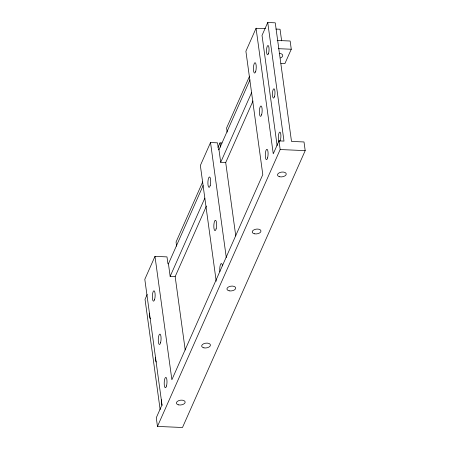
<?xml version="1.0" encoding="UTF-8"?>
<svg xmlns="http://www.w3.org/2000/svg" width="450" height="450" viewBox="0 0 450 450"><rect width="100%" height="100%" fill="white"/><g stroke="black" fill="none" stroke-linecap="round" stroke-linejoin="round"><path stroke-width="0.67" d="M203.124 185.569L168.441 263.835L167.94 263.812L166.989 256.888L154.98 256.371L144.804 279.326L162 404.848L156.279 417.763L157.466 426.42L182.486 427.5L305.196 150.621L304.009 141.964L291.499 141.424L275.254 22.826L267.744 22.5L262.024 35.409L277.127 145.688M265.41 28.671L256.067 28.271L245.897 51.221L262.794 174.583L171.877 379.733L154.98 256.371M249.975 79.858L218.981 149.788L218.481 149.766L217.536 142.841L210.527 142.537L200.357 165.487L216.208 281.227M147.218 294.457L145.035 299.379L160.144 409.657M202.697 181.896L176.051 242.01L176.625 246.184M218.002 147.358L219.988 142.881L222.024 142.971M249.559 76.157L226.597 127.963L227.171 132.131M206.438 206.038L175.162 276.604L170.156 276.39L204.846 198.124M253.001 100.969L225.709 162.557L220.703 162.338L251.696 92.413M277.178 40.449L290.143 41.012L291.268 49.236L284.912 63.585L280.907 63.411M267.744 22.5L283.989 141.103L278.989 140.884L273.262 153.799L256.067 28.271M157.466 426.42L280.17 149.541L278.989 140.884M275.968 29.064L280.041 29.239L281.632 40.86M278.303 48.679L291.268 49.236M280.17 149.541L305.196 150.621M225.709 162.557L235.766 235.969M219.988 142.881L220.556 147.049M218.981 149.788L220.703 162.338M210.527 142.537L226.288 257.58M175.162 276.604L185.22 350.016M168.441 263.835L170.156 276.39M279.225 53.392A4.68 2.531 -7.8 0 1 282.679 55.17A4.68 2.531 -7.8 0 1 280.457 57.943M279.214 141.317A4.68 1.249 -87.5 0 1 278.679 134.297A4.68 1.249 -87.5 0 1 280.738 133.824A4.68 1.249 -87.5 0 1 279.866 141.165M219.881 271.586A5.197 1.384 -87.5 0 1 220.562 264.392A5.197 1.384 -87.5 0 1 222.424 265.849M162.231 405.281A4.68 1.249 -87.5 0 1 161.477 399.774M156.302 361.997A4.68 1.249 -87.5 0 1 155.475 357.705M150.373 318.713A4.68 1.249 -87.5 0 1 149.614 313.2M268.599 53.258A4.68 1.249 -87.5 0 0 268.222 45.585A4.68 1.249 -87.5 0 0 266.546 51.649A4.68 1.249 -87.5 0 0 268.599 53.258M274.528 96.547A4.68 1.249 -87.5 0 0 274.151 88.869A4.68 1.249 -87.5 0 0 272.475 94.939A4.68 1.249 -87.5 0 0 274.528 96.547M267.598 157.888A5.197 1.384 -87.5 0 0 267.176 149.361A5.197 1.384 -87.5 0 0 265.314 156.105A5.197 1.384 -87.5 0 0 267.598 157.888M261.669 114.604A5.197 1.384 -87.5 0 0 261.248 106.076A5.197 1.384 -87.5 0 0 259.386 112.815A5.197 1.384 -87.5 0 0 261.669 114.604M255.741 71.319A5.197 1.384 -87.5 0 0 255.319 62.792A5.197 1.384 -87.5 0 0 253.457 69.531A5.197 1.384 -87.5 0 0 255.741 71.319M216.129 228.87A5.197 1.384 -87.5 0 0 215.708 220.343A5.197 1.384 -87.5 0 0 213.846 227.087A5.197 1.384 -87.5 0 0 216.129 228.87M210.195 185.586A5.197 1.384 -87.5 0 0 209.773 177.058A5.197 1.384 -87.5 0 0 207.911 183.797A5.197 1.384 -87.5 0 0 210.195 185.586M166.506 385.993A5.197 1.384 -87.5 0 0 166.084 377.466A5.197 1.384 -87.5 0 0 164.222 384.204A5.197 1.384 -87.5 0 0 166.506 385.993M160.577 342.709A5.197 1.384 -87.5 0 0 160.155 334.176A5.197 1.384 -87.5 0 0 158.293 340.92A5.197 1.384 -87.5 0 0 160.577 342.709M154.648 299.419A5.197 1.384 -87.5 0 0 154.226 290.891A5.197 1.384 -87.5 0 0 152.364 297.636A5.197 1.384 -87.5 0 0 154.648 299.419M279.731 176.777A4.416 2.391 -7.8 0 0 286.262 174.015A4.416 2.391 -7.8 0 0 279.63 172.614A4.416 2.391 -7.8 0 0 279.731 176.777M254.458 233.803A4.416 2.391 -7.8 0 0 260.989 231.041A4.416 2.391 -7.8 0 0 254.357 229.641A4.416 2.391 -7.8 0 0 254.458 233.803M229.185 290.829A4.416 2.391 -7.8 0 0 235.716 288.067A4.416 2.391 -7.8 0 0 229.084 286.667A4.416 2.391 -7.8 0 0 229.185 290.829M203.912 347.856A4.416 2.391 -7.8 0 0 210.442 345.094A4.416 2.391 -7.8 0 0 203.811 343.693A4.416 2.391 -7.8 0 0 203.912 347.856M178.639 404.882A4.416 2.391 -7.8 0 0 185.175 402.12A4.416 2.391 -7.8 0 0 178.537 400.719A4.416 2.391 -7.8 0 0 178.639 404.882"/></g></svg>
